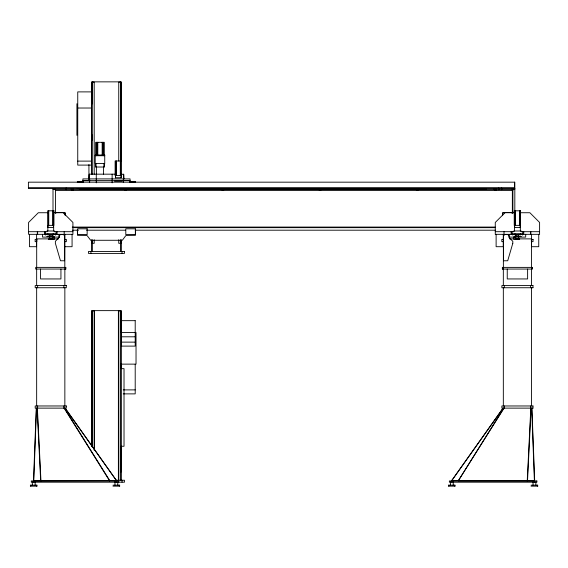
<?xml version="1.0" encoding="UTF-8"?>
<svg xmlns="http://www.w3.org/2000/svg" width="568" height="568" viewBox="0 0 568 568"><rect width="100%" height="100%" fill="white"/><g stroke="black" fill="none" stroke-linecap="round" stroke-linejoin="round"><path stroke-width="0.85" d="M77.305 181.895L77.759 181.412L83.602 181.412M33.498 480.94L36.267 408.129M36.494 408.129L33.739 482.189M534.63 480.918L527.232 480.876L530.817 408.129M527.509 480.911L531.094 408.129M451.688 480.748L458.319 480.748L503.752 408.129M458.319 480.748L504.086 408.129M451.56 480.727L503.021 408.129M451.702 480.748L503.17 408.129M504.987 212.737L495.268 222.457L495.268 234.328L539.6 234.328L539.6 222.457L529.88 212.737L519.578 212.737M96.02 174.17L89.481 174.177L89.219 179.069M33.583 480.918L116.518 480.741L65.015 408.129M89.481 174.177L89.069 174.617L89.069 179.069M77.745 108.026L91.455 108.026M95.225 155.731L104.732 155.731M77.745 161.113L91.455 161.113M115.588 174.17L96.276 174.17L96.276 182.846M121.268 174.17L123.81 174.411L123.874 179.069M115.41 177.741L121.225 177.741L121.211 175.555M89.652 180.638L82.9 180.638L130.051 180.603L123.291 180.638M114.487 181.192L122.148 181.192M129.426 181.412L135.191 181.412L135.638 181.895M77.305 182.548L83.482 182.548M129.468 182.548L135.638 182.548M28.4 187.66L514.523 187.66M514.821 188.541L28.4 188.541L28.4 182.172L514.821 182.172L514.821 211.36M77.305 188.555L79.953 188.555M53.002 188.754L55.472 188.754M512.35 188.754L514.821 188.754M79.25 188.945L124.498 188.945M126.273 188.945L222.102 188.945M223.877 188.945L416.408 188.945M418.183 188.945L486.506 188.945M53.002 189.236L55.472 189.236M512.35 189.236L514.821 189.236M116.064 189.286L120.572 189.286M54.947 189.698L512.876 189.698M55.472 190.294L512.876 190.294M47.747 212.737L38.304 212.737L28.585 222.457L28.585 234.328L72.917 234.328L72.917 222.457L63.197 212.737M53.754 212.737L65.157 212.716L65.157 215.293M514.43 212.737L502.666 212.716L502.666 215.293M72.313 227.072L495.147 227.072M47.84 227.548L53.662 227.548M514.523 227.548L520.345 227.548M72.313 227.669L495.232 227.669M72.335 230.196L78.54 230.196M86.521 230.196L125.528 230.196M135.276 230.196L495.488 230.196M46.924 230.999L54.585 230.999M513.6 230.999L521.261 230.999M28.585 231.694L47.208 231.694M54.301 231.694L72.917 231.694M495.268 231.694L513.884 231.694M520.977 231.694L539.6 231.694M48.784 235.102L53.222 235.102L53.222 233.817M515.85 235.102L518.513 235.102M46.825 236.586L54.294 236.586M513.891 236.586L521.36 236.586M58.66 238.879L36.693 238.879L36.693 267.386M509.524 238.879L531.492 238.879L531.492 267.386M48.5 239.093L53.002 239.093M515.453 239.093L519.684 239.093M48.692 239.213L54.563 239.213L54.563 237.268L52.618 237.268L52.618 239.213M519.493 239.213L513.621 239.213L513.621 237.268L515.566 237.268L515.566 239.213M64.674 239.384L66.357 239.384L66.357 241.649L64.674 241.649M503.511 239.384L501.828 239.384L501.828 241.649L503.511 241.649M64.901 246.704L72.072 246.704L72.072 234.328M65.789 267.386L35.713 267.386L35.685 269.054L65.789 269.054M502.396 267.386L532.472 267.386L532.5 269.054L502.396 269.054M532.983 285.583L501.885 285.583L501.878 287.742L532.983 287.742M94.203 310.923L92.009 310.923L92.009 446.398M118.747 310.923L120.934 310.923L120.934 332.173M121.055 332.507L136.029 332.507L136.029 364.131L121.055 364.131M121.495 336.803L135.205 336.803M121.495 342.128L135.205 342.128M121.055 368.653L124.023 368.653L124.023 446.263L121.055 446.263M123.206 389.889L135.205 389.889M123.206 393.88L135.205 393.88L135.205 364.23M532.983 405.971L501.885 405.971L501.878 408.129L532.983 408.129M115.737 480.244L124.463 480.244L124.463 482.189L31.311 482.189L31.304 480.954L118.804 480.954L118.811 482.189M458.575 480.876L527.232 480.876M30.338 485.171L37.133 485.171M112.982 485.171L119.777 485.171M448.408 485.171L455.202 485.171M531.052 485.171L537.846 485.171M30.338 486.144L37.133 486.144M112.982 486.144L119.777 486.144M448.408 486.144L455.202 486.144M531.052 486.144L537.846 486.144M123.242 174.17L123.426 174.206M123.547 174.277L123.732 179.069M65.164 408.129L116.625 480.727M64.432 408.129L109.865 480.748M64.099 408.129L109.61 480.876M37.367 408.129L40.953 480.876M37.09 408.129L40.676 480.911M531.918 408.129L534.687 480.94M531.691 408.129L534.445 482.189M538.748 234.328L538.748 246.704L531.577 246.704L531.577 241.649M537.392 485.171L537.392 486.144M535.858 481.82L535.858 485.278M532.99 285.583L532.99 287.742M532.99 405.971L532.99 408.129M533.04 481.82L533.04 485.278M531.776 267.386L531.776 269.054M531.577 234.328L531.577 239.384M531.527 269.054L531.527 285.583M531.527 287.742L531.527 405.971M530.853 231.694L530.853 234.328M530.555 231.694L530.555 234.328M530.555 285.583L530.555 287.742M530.555 405.971L530.555 408.129M527.615 269.054L527.615 278.945L507.245 278.945L507.245 269.054M525.698 234.328L525.698 237.104L509.169 237.104L509.169 234.328M523.753 231.694L523.753 234.328M522.78 231.694L522.78 234.328M522.489 235.102L522.489 233.817L512.762 233.817L512.762 235.102M520.323 225.361L520.352 230.999M520.288 233.817L520.288 235.102M520.21 225.361L520.21 227.548M519.741 210.799L519.741 225.361M519.429 210.799L519.429 225.361M518.797 234.328L518.797 237.104M518.307 234.328L518.307 237.104M515.971 234.328L515.971 237.104M515.488 234.328L515.488 237.104M515.361 210.799L515.361 225.361M515.048 210.799L515.048 225.361M514.963 233.817L514.963 235.102M514.658 225.361L514.658 227.548M514.523 182.172L514.523 188.541M514.537 225.361L514.516 230.999M512.876 189.833L512.876 213.064M512.35 188.512L512.35 213.007M512.087 231.694L512.087 234.328M511.115 231.694L511.115 234.328M504.306 285.583L504.306 287.742M504.306 405.971L504.306 408.129M504.015 231.694L504.015 234.328M503.376 238.879L503.376 267.386M503.284 234.328L503.284 239.384M503.284 241.649L503.284 246.704L496.12 246.704L496.12 234.328M503.333 269.054L503.333 285.583M503.333 287.742L503.333 405.971M503.092 267.386L503.092 269.054M502.474 215.705L502.474 214.029A1.541 1.541 0 0 1 504.015 212.489L510.81 212.489A1.541 1.541 0 0 1 512.144 213.256M502.36 267.386L502.36 269.054M501.693 188.008L501.693 189.698M498.775 188.008L498.775 189.698M454.755 485.171L454.755 486.144M453.214 481.82L453.214 485.278M451.808 480.954L451.808 482.189M450.396 481.82L450.396 485.278M448.862 485.171L448.862 486.144M135.638 229.777L135.433 235.337L126.678 235.422A1.455 1.455 0 0 0 125.485 236.039L122.34 240.278L90.688 240.278L87.465 236.039A1.455 1.455 0 0 0 86.272 235.422L77.518 235.337L77.305 229.777M130.051 182.221L130.051 178.906L82.9 178.906L82.9 182.221M123.291 178.906L123.291 182.221M122.028 251.461L122.028 253.406M122.028 480.244L122.028 482.189M121.495 364.23L121.495 368.653M121.055 161.355L121.055 81.856L91.888 81.856L91.888 174.61M121.098 175.555L121.098 177.741M121.055 239.98L121.055 251.461M121.055 480.244L121.055 310.632L91.888 310.632L91.888 446.675M120.934 160.95L120.934 82.147L118.747 82.147L118.747 160.95M120.934 239.753L120.934 243.296L118.747 243.296L118.747 239.753M120.934 364.053L120.934 368.476M120.934 446.398L120.934 472.072M120.885 81.856L120.885 161.355M120.885 239.98L120.885 251.461M120.885 310.632L120.885 480.244M120.622 160.992L120.622 175.555M120.317 160.992L120.317 175.555M119.323 485.171L119.323 486.144M118.797 310.632L118.797 480.244M118.385 310.632L118.385 480.244M117.789 481.82L117.789 485.278M116.376 480.954L116.376 482.189M116.241 160.992L116.241 175.555M115.936 160.992L115.936 175.555M115.538 175.555L115.538 177.741M115.425 175.555L115.425 177.741M114.97 481.82L114.97 485.278M112.13 174.17L112.13 182.846M104.477 163.52L104.477 167.02L95.481 167.02L95.481 163.52M104.306 155.007L104.306 142.319L95.651 142.319L95.651 155.007M103.887 163.52L103.887 167.02M103.674 155.007L103.674 155.731M103.568 167.02L103.568 174.17M103.298 142.319L103.298 155.007M102.744 142.319L102.744 155.007M102.162 142.319L102.162 155.007M97.788 142.319L97.788 155.007M97.206 142.319L97.206 155.007M96.652 142.319L96.652 155.007M96.283 155.007L96.283 155.731M96.382 167.02L96.382 174.17M96.063 163.52L96.063 167.02M94.565 310.632L94.565 450.204M94.203 174.234L94.203 82.147L92.009 82.147L92.009 174.234M94.203 239.753L94.203 243.296L92.009 243.296L92.009 239.753M94.153 310.632L94.153 450.204M92.059 81.856L92.059 103.937M92.059 134.857L92.059 140.154M92.059 239.98L92.059 251.461M92.059 310.632L92.059 446.675M91.888 239.98L91.888 251.461M90.916 251.461L90.916 253.406M89.652 178.906L89.652 182.221M88.927 164.564L88.927 179.559M76.914 103.731L76.914 135.347M66.122 188.008L66.122 189.698M65.824 267.386L65.824 269.054M65.348 215.705L65.348 214.029A1.541 1.541 0 0 0 63.808 212.489L57.013 212.489A1.541 1.541 0 0 0 55.678 213.256M65.093 267.386L65.093 269.054M64.901 234.328L64.809 267.386M64.851 269.054L64.851 285.583M64.851 287.742L64.851 405.971M64.17 231.694L64.17 234.328M63.879 285.583L63.879 287.742M63.879 405.971L63.879 408.129M60.939 269.054L60.939 278.945L40.569 278.945L40.569 269.054M59.015 234.328L59.015 237.104L42.486 237.104L42.486 234.328M57.07 231.694L57.07 234.328M56.097 231.694L56.097 234.328M55.472 188.512L55.472 213.064M55.423 235.102L55.423 233.817L45.696 233.817L45.696 235.102M53.648 225.361L53.669 230.999M53.527 225.361L53.527 227.548M53.136 210.799L53.136 225.361M53.002 188.512L53.002 211.36M52.824 210.799L52.824 225.361M52.696 234.328L52.696 237.104M52.213 234.328L52.213 237.104M49.877 234.328L49.877 237.104M49.388 234.328L49.388 237.104M48.756 210.799L48.756 225.361M48.443 210.799L48.443 225.361M47.975 225.361L47.975 227.548M47.897 233.817L47.897 235.102M47.861 225.361L47.833 230.999M45.404 231.694L45.404 234.328M44.432 231.694L44.432 234.328M37.63 231.694L37.63 234.328M37.63 285.583L37.63 287.742M37.63 405.971L37.63 408.129M37.332 231.694L37.332 234.328M36.657 269.054L36.657 285.583M36.657 287.742L36.657 405.971M36.686 485.171L36.686 486.144M36.608 234.328L36.608 239.384M36.608 241.649L36.608 246.704L29.437 246.704L29.437 234.328M36.409 267.386L36.409 269.054M35.145 481.82L35.145 485.278M32.326 481.82L32.326 485.278M30.793 485.171L30.793 486.144M512.812 243.267L507.707 260.769L503.575 260.769L503.575 235.727L504.796 234.513L507.707 234.513L508.928 235.727L509.07 237.573L512.812 241.322L512.812 243.267M59.257 237.232L55.373 241.322L55.373 243.267L60.478 260.769L64.61 260.769L64.61 235.727L63.389 234.513L60.478 234.513L59.257 235.727L59.257 237.232M91.455 91.888L77.745 91.888L77.745 165.096L91.455 165.096L91.455 91.895M104.732 155.007L95.225 155.007L95.211 163.52L104.732 163.52L104.739 155.007M121.431 160.992L115.126 160.992L115.126 175.555L121.431 175.555L121.431 160.992M73.528 188.555L71.362 188.555L71.362 189.79L73.528 189.79L73.528 188.555M126.707 188.555L124.548 188.555L124.548 189.79L126.707 189.79L126.707 188.555M223.934 188.555L221.769 188.555L221.769 189.79L223.934 189.79L223.934 188.555M321.154 188.555L318.996 188.555L318.996 189.79L321.154 189.79L321.154 188.555M418.382 188.555L416.223 188.555L416.223 189.79L418.382 189.79L418.382 188.555M496.453 188.555L494.295 188.555L494.295 189.79L496.453 189.79L496.453 188.555M53.946 210.799L47.634 210.799L47.634 225.361L53.946 225.361L53.946 210.799M520.551 210.799L514.239 210.799L514.239 225.361L520.551 225.361L520.551 210.799M87.152 228.812L77.596 228.812L77.596 234.577L87.152 234.577L87.152 228.812M135.347 228.812L125.798 228.812L125.798 234.577L135.347 234.577L135.347 228.812M36.828 239.384L35.145 239.384L35.145 241.649L36.828 241.649L36.828 239.384M533.04 239.384L531.357 239.384L531.357 241.649L533.04 241.649L533.04 239.384M124.463 251.461L88.487 251.461L88.487 253.406L124.463 253.406L124.463 251.461M66.3 285.583L35.202 285.583L35.195 287.742L66.3 287.742L66.307 285.583M135.205 320.664L121.495 320.664L121.495 346.111L135.205 346.111L135.205 320.679M66.3 405.971L35.202 405.971L35.195 408.129L66.3 408.129L66.307 405.971M536.874 480.954L449.38 480.954L449.373 482.189L536.874 482.189L536.881 480.954"/></g></svg>
